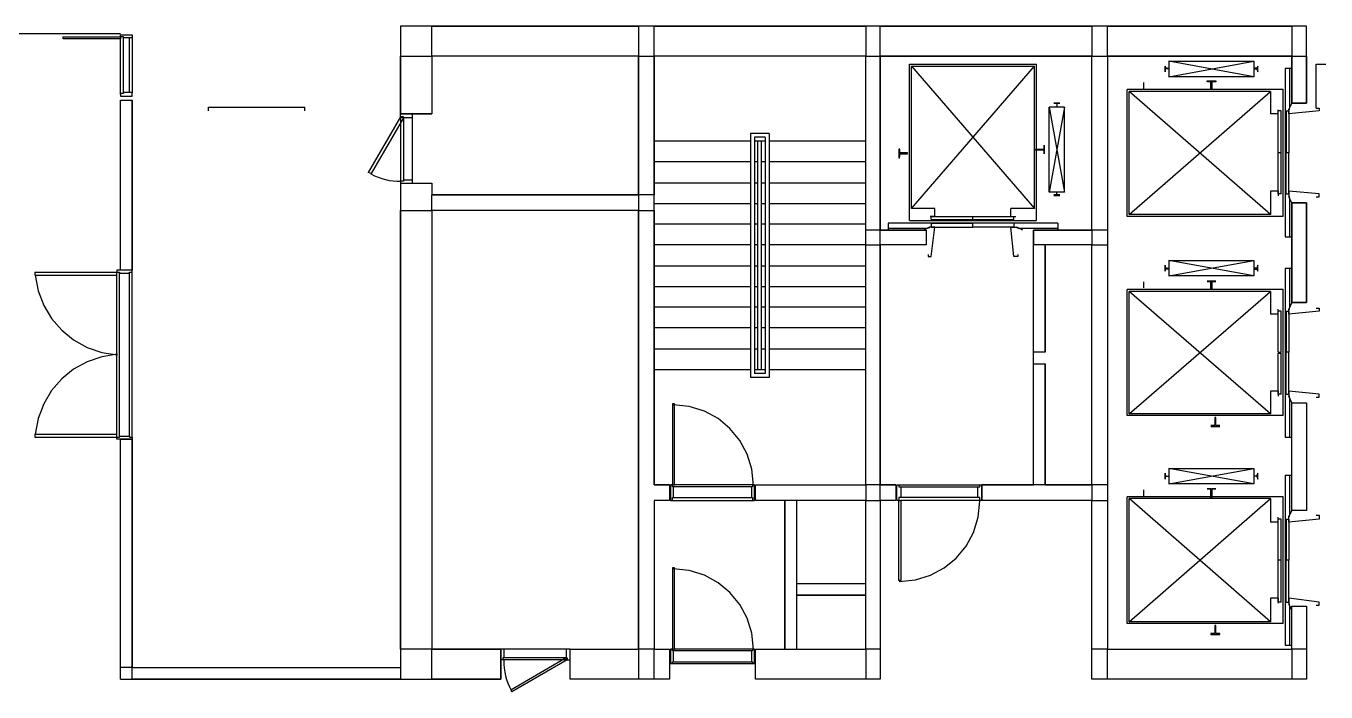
# Model space of a CAD drawing. Header units: millimetres. Extents: x -1062 to 473405, y -148599 to 38948.
# Drawn here: x 148255 to 165175, y -83243 to -74580 of the extents above; entities that cross this region are included whole.
import ezdxf

# ---------------------------------------------------------------- set-up
doc = ezdxf.new("R2010")
doc.units = ezdxf.units.MM
for name, color, linetype in [('CORE_REF', 8, 'Continuous'), ('DOOR', 3, 'Continuous'), ('WALL', 7, 'Continuous')]:
    doc.layers.add(name, color=color, linetype=linetype)

msp = doc.modelspace()

# ---------------------------------------------------------------- linework, layer by layer
at = {"layer": 'CORE_REF'}
for p, q in [((159754.9, -77108), (159754.9, -75075.8)), ((159754.9, -75075.8), (161405, -75075.8)), ((159780.3, -76955.6), (159780.3, -75101.2)), ((159780.3, -75101.2), (161379.6, -75101.2)), ((159780.3, -76955.6), (161379.6, -75101.2)), ((159780.3, -75101.2), (161379.6, -76955.6)), ((161379.6, -76955.6), (161379.6, -75101.2)), ((161405, -77108), (161405, -75075.8)), ((163080.5, -75177.4), (163080.5, -75101.2)), ((163080.5, -75101.2), (163080.5, -75126.6)), ((163131.3, -75037.7), (163131.3, -75240.9)), ((164235.6, -75240.9), (163131.3, -75037.7)), ((163131.3, -75037.7), (164235.6, -75037.7)), ((163131.3, -75240.9), (164235.6, -75037.7)), ((164235.6, -75037.7), (164235.6, -75240.9)), ((164286.4, -75101.2), (164273.7, -75126.6)), ((164286.4, -75177.4), (164286.4, -75101.2)), ((163080.5, -75126.6), (163093.2, -75126.6)), ((163093.2, -75139.3), (163080.5, -75139.3)), ((163080.5, -75139.3), (163080.5, -75177.4)), ((163105.9, -75126.6), (163093.2, -75126.6)), ((163105.9, -75139.3), (163093.2, -75139.3)), ((163105.9, -75126.6), (163131.3, -75126.6)), ((163131.3, -75139.3), (163105.9, -75139.3)), ((163131.3, -75126.6), (163131.3, -75139.3)), ((164235.6, -75240.9), (163131.3, -75240.9)), ((163626.3, -75304.4), (163626.3, -75291.7)), ((163626.3, -75291.7), (163740.6, -75291.7)), ((163740.6, -75291.7), (163740.6, -75304.4)), ((164261, -75126.6), (164235.6, -75126.6)), ((164235.6, -75126.6), (164235.6, -75139.3)), ((164235.6, -75139.3), (164261, -75139.3)), ((164273.7, -75126.6), (164261, -75126.6)), ((164261, -75139.3), (164273.7, -75139.3)), ((164273.7, -75139.3), (164286.4, -75177.4)), ((164641.8, -75126.6), (164641.8, -77323.9)), ((164641.8, -75126.6), (164730.6, -75126.6)), ((164705.3, -75634.7), (164705.3, -75126.6)), ((164616.4, -75406.1), (162585.5, -75406.1)), ((162585.5, -77057.2), (162585.5, -75406.1)), ((164451.4, -75431.5), (162610.9, -75431.5)), ((162610.9, -77031.8), (162610.9, -75431.5)), ((164451.4, -77031.8), (162610.9, -75431.5)), ((162610.9, -77031.8), (164451.4, -75431.5)), ((162801.3, -75317.1), (162801.3, -75393.3)), ((163677.1, -75304.4), (163626.3, -75304.4)), ((163677.1, -75342.5), (163677.1, -75304.4)), ((163677.1, -75406.1), (163677.1, -75342.5)), ((163689.8, -75406.1), (163677.1, -75406.1)), ((163740.6, -75304.4), (163689.8, -75304.4)), ((163689.8, -75304.4), (163689.8, -75342.5)), ((163689.8, -75342.5), (163689.8, -75406.1)), ((164451.4, -75431.5), (164451.4, -75723.6)), ((164616.4, -77057.2), (164616.4, -75406.1)), ((161633.5, -75583.9), (161709.6, -75583.9)), ((161671.6, -75583.9), (161633.5, -75583.9)), ((161671.6, -75583.9), (161671.6, -75609.3)), ((161684.3, -75583.9), (161671.6, -75583.9)), ((161671.6, -75609.3), (161671.6, -75634.7)), ((161709.6, -75583.9), (161684.3, -75583.9)), ((164730.6, -75583.9), (164692.6, -75660.1)), ((161773.1, -75634.7), (161570, -75634.7)), ((161570, -76739.7), (161570, -75634.7)), ((161773.1, -75634.7), (161570, -76739.7)), ((161570, -75634.7), (161773.1, -76739.7)), ((161773.1, -76739.7), (161773.1, -75634.7)), ((164552.9, -75723.6), (164451.4, -75723.6)), ((164552.9, -75723.6), (164552.9, -75672.8)), ((164552.9, -76231.6), (164552.9, -75685.5)), ((164591, -75685.5), (164552.9, -75685.5)), ((164591, -76231.6), (164591, -75685.5)), ((164654.5, -75685.5), (164654.5, -76231.6)), ((164654.5, -75685.5), (164692.6, -75685.5)), ((164692.6, -75723.6), (164692.6, -75660.1)), ((164692.6, -75660.1), (164705.3, -75660.1)), ((164692.6, -75685.5), (164692.6, -76231.6)), ((165086, -75685.5), (164692.6, -75723.6)), ((165048, -75647.4), (165086, -75647.4)), ((165086, -75647.4), (165086, -75685.5)), ((157685.9, -76079.2), (156429.3, -76079.2)), ((157927.1, -75977.6), (157685.9, -75977.6)), ((157685.9, -75977.6), (157685.9, -79152.9)), ((157876.3, -76028.4), (157736.7, -76028.4)), ((157736.7, -76028.4), (157736.7, -79102.1)), ((157876.3, -76079.2), (157736.7, -76079.2)), ((157774.7, -76079.2), (157774.7, -79051.3)), ((157825.5, -76079.2), (157825.5, -79051.3)), ((157876.3, -76079.2), (157863.6, -76079.2)), ((157876.3, -76028.4), (157876.3, -79102.1)), ((157927.1, -75977.6), (157927.1, -79152.9)), ((159183.7, -76079.2), (157927.1, -76079.2)), ((161506.6, -76180.8), (161506.6, -76130)), ((161506.6, -76130), (161506.6, -76244.3)), ((159628, -76180.8), (159615.3, -76180.8)), ((159615.3, -76180.8), (159615.3, -76295.1)), ((159615.3, -76295.1), (159628, -76295.1)), ((159628, -76231.6), (159628, -76180.8)), ((159640.7, -76231.6), (159628, -76231.6)), ((159628, -76282.4), (159628, -76244.3)), ((159628, -76244.3), (159640.7, -76244.3)), ((159691.4, -76231.6), (159640.7, -76231.6)), ((159640.7, -76244.3), (159691.4, -76244.3)), ((159729.5, -76231.6), (159691.4, -76231.6)), ((159691.4, -76244.3), (159729.5, -76244.3)), ((159729.5, -76244.3), (159729.5, -76231.6)), ((161392.3, -76193.5), (161392.3, -76180.8)), ((161392.3, -76180.8), (161430.4, -76180.8)), ((161430.4, -76193.5), (161392.3, -76193.5)), ((161430.4, -76180.8), (161455.8, -76180.8)), ((161455.8, -76193.5), (161430.4, -76193.5)), ((161455.8, -76180.8), (161468.5, -76180.8)), ((161468.5, -76193.5), (161455.8, -76193.5)), ((161468.5, -76180.8), (161493.9, -76180.8)), ((161493.9, -76193.5), (161468.5, -76193.5)), ((161493.9, -76180.8), (161506.6, -76180.8)), ((161506.6, -76193.5), (161493.9, -76193.5)), ((161506.6, -76244.3), (161506.6, -76193.5)), ((164552.9, -76765.1), (164552.9, -76231.6)), ((164591, -76231.6), (164552.9, -76231.6)), ((164591, -76765.1), (164591, -76231.6)), ((164654.5, -76765.1), (164654.5, -76231.6)), ((164692.6, -76231.6), (164654.5, -76231.6)), ((164692.6, -76765.1), (164692.6, -76231.6)), ((157685.9, -76345.9), (156429.3, -76345.9)), ((157774.7, -76345.9), (157736.7, -76345.9)), ((157876.3, -76345.9), (157825.5, -76345.9)), ((159183.7, -76345.9), (157927.1, -76345.9)), ((157685.9, -76625.4), (156429.3, -76625.4)), ((157774.7, -76625.4), (157736.7, -76625.4)), ((157876.3, -76625.4), (157825.5, -76625.4)), ((159183.7, -76625.4), (157927.1, -76625.4)), ((161773.1, -76739.7), (161570, -76739.7)), ((161671.6, -76777.8), (161633.5, -76777.8)), ((161709.6, -76790.5), (161633.5, -76790.5)), ((161671.6, -76765.1), (161671.6, -76739.7)), ((161671.6, -76777.8), (161671.6, -76765.1)), ((161684.3, -76777.8), (161671.6, -76777.8)), ((161709.6, -76777.8), (161684.3, -76777.8)), ((164451.4, -76727), (164451.4, -77031.8)), ((164552.9, -76727), (164451.4, -76727)), ((164552.9, -76727), (164552.9, -76790.5)), ((164591, -76765.1), (164552.9, -76765.1)), ((164654.5, -76765.1), (164692.6, -76765.1)), ((165086, -76765.1), (164692.6, -76727)), ((164692.6, -76727), (164692.6, -76803.2)), ((164692.6, -76803.2), (164705.3, -76803.2)), ((164730.6, -76879.4), (164692.6, -76803.2)), ((164705.3, -77323.9), (164705.3, -76815.9)), ((165048, -76803.2), (165086, -76803.2)), ((165086, -76803.2), (165086, -76765.1)), ((157685.9, -76892.1), (156429.3, -76892.1)), ((157774.7, -76892.1), (157736.7, -76892.1)), ((157876.3, -76892.1), (157825.5, -76892.1)), ((159183.7, -76892.1), (157927.1, -76892.1)), ((160084.9, -76955.6), (159780.3, -76955.6)), ((160084.9, -77057.2), (160084.9, -76955.6)), ((161379.6, -76955.6), (161075, -76955.6)), ((161075, -77057.2), (161075, -76955.6)), ((161684.3, -77146.1), (159475.6, -77146.1)), ((159475.6, -77146.1), (159475.6, -77235)), ((159754.9, -77108), (161405, -77108)), ((160084.9, -77057.2), (160021.4, -77057.2)), ((160034.1, -77057.2), (160580, -77057.2)), ((160034.1, -77095.3), (160034.1, -77057.2)), ((160034.1, -77095.3), (160580, -77095.3)), ((160034.1, -77146.1), (160580, -77146.1)), ((160034.1, -77146.1), (160034.1, -77196.9)), ((160580, -77057.2), (161113.1, -77057.2)), ((160580, -77095.3), (160580, -77057.2)), ((160580, -77095.3), (161113.1, -77095.3)), ((161113.1, -77146.1), (160580, -77146.1)), ((160580, -77196.9), (160580, -77146.1)), ((161075, -77057.2), (161138.5, -77057.2)), ((161113.1, -77095.3), (161113.1, -77057.2)), ((161113.1, -77146.1), (161113.1, -77196.9)), ((161684.3, -77146.1), (161684.3, -77235)), ((164616.4, -77057.2), (162585.5, -77057.2)), ((164451.4, -77031.8), (162610.9, -77031.8)), ((157685.9, -77158.8), (156429.3, -77158.8)), ((157774.7, -77158.8), (157736.7, -77158.8)), ((157876.3, -77158.8), (157825.5, -77158.8)), ((159183.7, -77158.8), (157927.1, -77158.8)), ((159475.6, -77209.6), (159996.1, -77209.6)), ((159932.6, -77235), (160008.8, -77196.9)), ((160084.9, -77196.9), (160008.8, -77196.9)), ((160008.8, -77196.9), (160008.8, -77209.6)), ((160034.1, -77196.9), (160580, -77196.9)), ((160034.1, -77578), (160084.9, -77196.9)), ((161113.1, -77196.9), (160580, -77196.9)), ((161113.1, -77578), (161075, -77196.9)), ((161075, -77196.9), (161151.1, -77196.9)), ((161151.1, -77196.9), (161151.1, -77209.6)), ((161227.3, -77235), (161151.1, -77196.9)), ((161163.8, -77209.6), (161684.3, -77209.6)), ((164641.8, -77323.9), (164730.6, -77323.9)), ((157685.9, -77425.6), (156429.3, -77425.6)), ((157774.7, -77425.6), (157736.7, -77425.6)), ((157876.3, -77425.6), (157825.5, -77425.6)), ((159183.7, -77425.6), (157927.1, -77425.6)), ((159996.1, -77552.6), (159996.1, -77578)), ((159996.1, -77578), (160034.1, -77578)), ((161163.8, -77578), (161113.1, -77578)), ((161163.8, -77552.6), (161163.8, -77578)), ((163131.3, -77628.8), (163131.3, -77832)), ((164235.6, -77832), (163131.3, -77628.8)), ((163131.3, -77628.8), (164235.6, -77628.8)), ((163131.3, -77832), (164235.6, -77628.8)), ((164235.6, -77628.8), (164235.6, -77832)), ((157685.9, -77705), (156429.3, -77705)), ((157774.7, -77705), (157736.7, -77705)), ((157876.3, -77705), (157825.5, -77705)), ((159183.7, -77705), (157927.1, -77705)), ((163080.5, -77768.5), (163080.5, -77692.3)), ((163080.5, -77692.3), (163080.5, -77730.4)), ((163080.5, -77730.4), (163093.2, -77730.4)), ((163093.2, -77743.1), (163080.5, -77743.1)), ((163080.5, -77743.1), (163080.5, -77768.5)), ((163105.9, -77730.4), (163093.2, -77730.4)), ((163105.9, -77743.1), (163093.2, -77743.1)), ((163105.9, -77730.4), (163131.3, -77730.4)), ((163131.3, -77743.1), (163105.9, -77743.1)), ((163131.3, -77730.4), (163131.3, -77743.1)), ((164235.6, -77832), (163131.3, -77832)), ((164261, -77730.4), (164235.6, -77730.4)), ((164235.6, -77730.4), (164235.6, -77743.1)), ((164235.6, -77743.1), (164261, -77743.1)), ((164273.7, -77730.4), (164261, -77730.4)), ((164261, -77743.1), (164273.7, -77743.1)), ((164286.4, -77692.3), (164273.7, -77730.4)), ((164273.7, -77743.1), (164286.4, -77768.5)), ((164286.4, -77768.5), (164286.4, -77692.3)), ((164641.8, -77730.4), (164641.8, -79927.7)), ((164641.8, -77730.4), (164730.6, -77730.4)), ((164705.3, -78238.4), (164705.3, -77730.4)), ((157685.9, -77971.7), (156429.3, -77971.7)), ((157774.7, -77971.7), (157736.7, -77971.7)), ((157876.3, -77971.7), (157825.5, -77971.7)), ((159183.7, -77971.7), (157927.1, -77971.7)), ((162801.3, -77908.2), (162801.3, -77984.4)), ((163626.3, -77895.5), (163740.6, -77895.5)), ((163677.1, -77908.2), (163626.3, -77908.2)), ((163677.1, -77946.3), (163677.1, -77908.2)), ((163677.1, -78009.8), (163677.1, -77946.3)), ((163740.6, -77908.2), (163689.8, -77908.2)), ((163689.8, -77908.2), (163689.8, -77946.3)), ((163689.8, -77946.3), (163689.8, -78009.8)), ((164616.4, -78009.8), (162585.5, -78009.8)), ((162585.5, -79648.3), (162585.5, -78009.8)), ((164451.4, -78035.2), (162610.9, -78035.2)), ((162610.9, -79622.9), (162610.9, -78035.2)), ((164451.4, -79622.9), (162610.9, -78035.2)), ((162610.9, -79622.9), (164451.4, -78035.2)), ((163689.8, -78009.8), (163677.1, -78009.8)), ((164451.4, -78035.2), (164451.4, -78327.3)), ((164616.4, -79648.3), (164616.4, -78009.8)), ((157685.9, -78238.4), (156429.3, -78238.4)), ((157774.7, -78238.4), (157736.7, -78238.4)), ((157876.3, -78238.4), (157825.5, -78238.4)), ((159183.7, -78238.4), (157927.1, -78238.4)), ((164552.9, -78327.3), (164451.4, -78327.3)), ((164552.9, -78327.3), (164552.9, -78263.8)), ((164552.9, -78822.7), (164552.9, -78289.2)), ((164591, -78289.2), (164552.9, -78289.2)), ((164591, -78822.7), (164591, -78289.2)), ((164654.5, -78289.2), (164654.5, -78822.7)), ((164654.5, -78289.2), (164692.6, -78289.2)), ((164730.6, -78174.9), (164692.6, -78263.8)), ((164692.6, -78327.3), (164692.6, -78263.8)), ((164692.6, -78263.8), (164705.3, -78263.8)), ((164692.6, -78289.2), (164692.6, -78822.7)), ((165086, -78289.2), (164692.6, -78327.3)), ((165048, -78251.1), (165086, -78251.1)), ((165086, -78251.1), (165086, -78289.2)), ((157685.9, -78505.2), (156429.3, -78505.2)), ((157774.7, -78505.2), (157736.7, -78505.2)), ((157876.3, -78505.2), (157825.5, -78505.2)), ((159183.7, -78505.2), (157927.1, -78505.2)), ((157685.9, -78784.6), (156429.3, -78784.6)), ((157774.7, -78784.6), (157736.7, -78784.6)), ((157876.3, -78784.6), (157825.5, -78784.6)), ((159183.7, -78784.6), (157927.1, -78784.6)), ((164552.9, -78822.7), (164591, -78822.7)), ((164552.9, -79368.9), (164552.9, -78835.4)), ((164552.9, -78835.4), (164591, -78835.4)), ((164591, -79368.9), (164591, -78835.4)), ((164654.5, -79368.9), (164654.5, -78822.7)), ((164692.6, -78822.7), (164654.5, -78822.7)), ((164692.6, -79368.9), (164692.6, -78822.7)), ((157685.9, -79051.3), (156429.3, -79051.3)), ((157927.1, -79152.9), (157685.9, -79152.9)), ((157774.7, -79051.3), (157736.7, -79051.3)), ((157876.3, -79102.1), (157736.7, -79102.1)), ((157876.3, -79051.3), (157774.7, -79051.3)), ((157876.3, -79051.3), (157863.6, -79051.3)), ((159183.7, -79051.3), (157927.1, -79051.3)), ((164451.4, -79330.8), (164451.4, -79622.9)), ((164552.9, -79330.8), (164451.4, -79330.8)), ((164552.9, -79330.8), (164552.9, -79394.3)), ((165086, -79368.9), (164692.6, -79330.8)), ((164692.6, -79330.8), (164692.6, -79394.3)), ((164591, -79368.9), (164552.9, -79368.9)), ((164654.5, -79368.9), (164692.6, -79368.9)), ((164692.6, -79394.3), (164705.3, -79394.3)), ((164730.6, -79483.2), (164692.6, -79394.3)), ((164705.3, -79927.7), (164705.3, -79419.7)), ((165048, -79407), (165086, -79407)), ((165086, -79407), (165086, -79368.9)), ((164616.4, -79648.3), (162585.5, -79648.3)), ((164451.4, -79622.9), (162610.9, -79622.9)), ((163740.6, -79673.7), (163727.9, -79673.7)), ((163727.9, -79673.7), (163727.9, -79737.2)), ((163740.6, -79737.2), (163740.6, -79673.7)), ((163727.9, -79775.3), (163677.1, -79775.3)), ((163677.1, -79788), (163791.3, -79788)), ((163727.9, -79737.2), (163727.9, -79775.3)), ((163740.6, -79775.3), (163740.6, -79737.2)), ((163791.3, -79775.3), (163740.6, -79775.3)), ((164641.8, -79927.7), (164730.6, -79927.7)), ((163131.3, -80334.2), (163131.3, -80537.4)), ((164235.6, -80537.4), (163131.3, -80334.2)), ((163131.3, -80334.2), (164235.6, -80334.2)), ((163131.3, -80537.4), (164235.6, -80334.2)), ((164235.6, -80334.2), (164235.6, -80537.4)), ((163080.5, -80473.9), (163080.5, -80397.7)), ((163080.5, -80397.7), (163080.5, -80423.1)), ((163080.5, -80423.1), (163093.2, -80435.8)), ((163093.2, -80435.8), (163080.5, -80435.8)), ((163080.5, -80435.8), (163080.5, -80473.9)), ((163093.2, -80435.8), (163105.9, -80435.8)), ((163105.9, -80435.8), (163131.3, -80435.8)), ((164235.6, -80537.4), (163131.3, -80537.4)), ((164261, -80435.8), (164235.6, -80435.8)), ((164273.7, -80435.8), (164261, -80435.8)), ((164286.4, -80397.7), (164273.7, -80423.1)), ((164273.7, -80423.1), (164273.7, -80435.8)), ((164273.7, -80435.8), (164286.4, -80473.9)), ((164286.4, -80473.9), (164286.4, -80397.7)), ((164641.8, -80423.1), (164641.8, -82633.1)), ((164641.8, -80423.1), (164730.6, -80423.1)), ((164705.3, -80943.8), (164705.3, -80423.1)), ((164616.4, -80702.5), (162585.5, -80702.5)), ((162585.5, -82353.7), (162585.5, -80702.5)), ((162801.3, -80613.6), (162801.3, -80689.8)), ((163677.1, -80600.9), (163626.3, -80600.9)), ((163626.3, -80600.9), (163740.6, -80600.9)), ((163677.1, -80613.6), (163677.1, -80600.9)), ((163677.1, -80639), (163677.1, -80613.6)), ((163677.1, -80651.7), (163677.1, -80639)), ((163677.1, -80702.5), (163677.1, -80651.7)), ((163677.1, -80715.2), (163677.1, -80702.5)), ((163740.6, -80600.9), (163689.8, -80600.9)), ((163689.8, -80600.9), (163689.8, -80613.6)), ((163689.8, -80613.6), (163689.8, -80639)), ((163689.8, -80639), (163689.8, -80651.7)), ((163689.8, -80651.7), (163689.8, -80702.5)), ((163689.8, -80702.5), (163689.8, -80715.2)), ((164616.4, -82353.7), (164616.4, -80702.5)), ((164451.4, -80727.9), (162610.9, -80727.9)), ((162610.9, -82328.3), (162610.9, -80727.9)), ((164451.4, -82328.3), (162610.9, -80727.9)), ((162610.9, -82328.3), (164451.4, -80727.9)), ((163689.8, -80715.2), (163677.1, -80715.2)), ((164451.4, -80727.9), (164451.4, -81032.7)), ((164552.9, -81032.7), (164451.4, -81032.7)), ((164552.9, -81032.7), (164552.9, -80969.2)), ((164552.9, -81528.1), (164552.9, -80994.6)), ((164591, -80994.6), (164552.9, -80994.6)), ((164591, -81528.1), (164591, -80994.6)), ((164654.5, -80994.6), (164654.5, -81528.1)), ((164654.5, -80994.6), (164692.6, -80994.6)), ((164730.6, -80880.3), (164692.6, -80956.5)), ((164692.6, -81032.7), (164692.6, -80956.5)), ((164692.6, -80956.5), (164705.3, -80956.5)), ((164692.6, -80994.6), (164692.6, -81528.1)), ((165086, -80994.6), (164692.6, -81032.7)), ((165048, -80943.8), (165086, -80943.8)), ((165086, -80943.8), (165086, -80994.6)), ((164552.9, -82074.2), (164552.9, -81528.1)), ((164591, -81528.1), (164552.9, -81528.1)), ((164591, -82074.2), (164591, -81528.1)), ((164654.5, -82074.2), (164654.5, -81528.1)), ((164692.6, -81528.1), (164654.5, -81528.1)), ((164692.6, -82074.2), (164692.6, -81528.1)), ((164451.4, -82023.4), (164451.4, -82328.3)), ((164552.9, -82023.4), (164451.4, -82023.4)), ((164552.9, -82023.4), (164552.9, -82086.9)), ((165086, -82074.2), (164692.6, -82023.4)), ((164692.6, -82023.4), (164692.6, -82099.6)), ((164591, -82074.2), (164552.9, -82074.2)), ((164654.5, -82074.2), (164692.6, -82074.2)), ((164692.6, -82099.6), (164705.3, -82099.6)), ((164730.6, -82175.8), (164692.6, -82099.6)), ((164705.3, -82633.1), (164705.3, -82125)), ((165048, -82112.3), (165086, -82112.3)), ((165086, -82112.3), (165086, -82074.2)), ((164616.4, -82353.7), (162585.5, -82353.7)), ((164451.4, -82328.3), (162610.9, -82328.3)), ((163740.6, -82379.1), (163727.9, -82379.1)), ((163727.9, -82379.1), (163727.9, -82442.6)), ((163740.6, -82442.6), (163740.6, -82379.1)), ((163727.9, -82480.7), (163677.1, -82480.7)), ((163677.1, -82480.7), (163677.1, -82493.4)), ((163677.1, -82493.4), (163791.3, -82493.4)), ((163727.9, -82442.6), (163727.9, -82468)), ((163727.9, -82468), (163727.9, -82480.7)), ((163740.6, -82468), (163740.6, -82442.6)), ((163740.6, -82480.7), (163740.6, -82468)), ((163791.3, -82480.7), (163740.6, -82480.7)), ((163791.3, -82493.4), (163791.3, -82480.7)), ((164641.8, -82633.1), (164730.6, -82633.1))]:
    msp.add_line(p, q, dxfattribs=at)
at = {"layer": 'DOOR'}
for p, q in [((148737.2, -74720.2), (149486.1, -74720.2)), ((148737.2, -74745.6), (148737.2, -74720.2)), ((149486.1, -74745.6), (148737.2, -74745.6)), ((149486.1, -74720.2), (149486.1, -74694.8)), ((149486.1, -74694.8), (149638.4, -74694.8)), ((149486.1, -74720.2), (149486.1, -74745.6)), ((149524.1, -74720.2), (149486.1, -74720.2)), ((149486.1, -75469.6), (149486.1, -74745.6)), ((149524.1, -74732.9), (149524.1, -74720.2)), ((149524.1, -75444.2), (149524.1, -74732.9)), ((149638.4, -74732.9), (149524.1, -74732.9)), ((149600.3, -75444.2), (149600.3, -74732.9)), ((149638.4, -74694.8), (149638.4, -74732.9)), ((149638.4, -74720.2), (149638.4, -75444.2)), ((149486.1, -75456.9), (149486.1, -75495)), ((149524.1, -75456.9), (149486.1, -75456.9)), ((149638.4, -75444.2), (149524.1, -75444.2)), ((149524.1, -75444.2), (149524.1, -75456.9)), ((149638.4, -75495), (149638.4, -75444.2)), ((149486.1, -75495), (149638.4, -75495)), ((153129, -75761.7), (152710.2, -76485.7)), ((153167.1, -75774.4), (152748.2, -76498.4)), ((153129, -75723.6), (153281.3, -75723.6)), ((153129, -75761.7), (153129, -75723.6)), ((153167.1, -75761.7), (153129, -75761.7)), ((153129, -75761.7), (153167.1, -75774.4)), ((153129, -75761.7), (153129, -76600)), ((153167.1, -75774.4), (153167.1, -75761.7)), ((153281.3, -75774.4), (153167.1, -75774.4)), ((153167.1, -75774.4), (153167.1, -76600)), ((153281.3, -75723.6), (153281.3, -75774.4)), ((153281.3, -75774.4), (153281.3, -76587.3)), ((152748.2, -76498.4), (152710.2, -76485.7)), ((152744.9, -76503.9), (152790, -76527.5)), ((152790, -76527.5), (152836.5, -76547.8)), ((152836.5, -76547.8), (152884.2, -76564.8)), ((152884.2, -76564.8), (152932.9, -76578.5)), ((152932.9, -76578.5), (152982.4, -76588.9)), ((152982.4, -76588.9), (153032.6, -76595.9)), ((153032.6, -76595.9), (153083.2, -76599.5)), ((153083.2, -76599.5), (153134.1, -76599.6)), ((153167.1, -76600), (153129, -76600)), ((153129, -76600), (153129, -76625.4)), ((153129, -76625.4), (153281.3, -76625.4)), ((153281.3, -76587.3), (153167.1, -76587.3)), ((153167.1, -76587.3), (153167.1, -76600)), ((153281.3, -76587.3), (153281.3, -76625.4)), ((148369.1, -77781.2), (149435.3, -77781.2)), ((148369.1, -77781.2), (148369.1, -77819.3)), ((148369.1, -77819.3), (149435.3, -77819.3)), ((148374.2, -77819.9), (148412.5, -78024.9)), ((149638.4, -77755.8), (149435.3, -77755.8)), ((149435.3, -77755.8), (149435.3, -77781.2)), ((149435.3, -77781.2), (149473.4, -77781.2)), ((149435.3, -79927.7), (149435.3, -77781.2)), ((149473.4, -77781.2), (149473.4, -77793.9)), ((149473.4, -77793.9), (149600.3, -77793.9)), ((149473.4, -79915), (149473.4, -77793.9)), ((149600.3, -77793.9), (149600.3, -77781.2)), ((149600.3, -77781.2), (149638.4, -77781.2)), ((149600.3, -79915), (149600.3, -77793.9)), ((149638.4, -77781.2), (149638.4, -77755.8)), ((149638.4, -79927.7), (149638.4, -77781.2)), ((148412.5, -78024.9), (148485.1, -78215)), ((148485.1, -78215), (148588.4, -78387)), ((148588.4, -78387), (148719.1, -78537.5)), ((148719.1, -78537.5), (148873.8, -78663.3)), ((148873.8, -78663.3), (149049.1, -78760.9)), ((149049.1, -78760.9), (149241.4, -78827.2)), ((149241.4, -78827.2), (149447.4, -78858.6)), ((149049.1, -78948), (148873.8, -79045.6)), ((149241.4, -78881.8), (149049.1, -78948)), ((149447.4, -78850.3), (149241.4, -78881.8)), ((148719.1, -79171.4), (148588.4, -79321.9)), ((148873.8, -79045.6), (148719.1, -79171.4)), ((148588.4, -79321.9), (148485.1, -79493.9)), ((148485.1, -79493.9), (148412.5, -79684)), ((156670.4, -79495.9), (156670.4, -80550.1)), ((156695.8, -79495.9), (156670.4, -79495.9)), ((156887.8, -79529.9), (156676.8, -79508.6)), ((156695.8, -80550.1), (156695.8, -79495.9)), ((148412.5, -79684), (148374.2, -79889)), ((157084.4, -79590.9), (156887.8, -79529.9)), ((157262.3, -79687.5), (157084.4, -79590.9)), ((157417.3, -79815.5), (157262.3, -79687.5)), ((157545.1, -79970.6), (157417.3, -79815.5)), ((148369.1, -79889.6), (149435.3, -79889.6)), ((148369.1, -79889.6), (148369.1, -79927.7)), ((148369.1, -79927.7), (149435.3, -79927.7)), ((149435.3, -79927.7), (149473.4, -79927.7)), ((149435.3, -79953.1), (149435.3, -79927.7)), ((149638.4, -79953.1), (149435.3, -79953.1)), ((149473.4, -79927.7), (149473.4, -79915)), ((149473.4, -79915), (149600.3, -79915)), ((149600.3, -79915), (149600.3, -79927.7)), ((149600.3, -79927.7), (149638.4, -79927.7)), ((149638.4, -79927.7), (149638.4, -79953.1)), ((157641.7, -80148.6), (157545.1, -79970.6)), ((157702.7, -80345.2), (157641.7, -80148.6)), ((157724, -80556.4), (157702.7, -80345.2)), ((156670.4, -80550.1), (156645.1, -80550.1)), ((156645.1, -80550.1), (156645.1, -80753.3)), ((156670.4, -80550.1), (156695.8, -80550.1)), ((156670.4, -80575.5), (156670.4, -80550.1)), ((156683.1, -80575.5), (156670.4, -80575.5)), ((156683.1, -80715.2), (156683.1, -80575.5)), ((157698.6, -80575.5), (156683.1, -80575.5)), ((157711.3, -80550.1), (156695.8, -80550.1)), ((157711.3, -80575.5), (157698.6, -80575.5)), ((157698.6, -80575.5), (157698.6, -80715.2)), ((157736.7, -80550.1), (157711.3, -80550.1)), ((157711.3, -80550.1), (157711.3, -80575.5)), ((157736.7, -80753.3), (157736.7, -80550.1)), ((159589.9, -80753.3), (159589.9, -80550.1)), ((159589.9, -80550.1), (159615.3, -80550.1)), ((159615.3, -80550.1), (159615.3, -80575.5)), ((159615.3, -80550.1), (160668.8, -80550.1)), ((159615.3, -80575.5), (159640.7, -80575.5)), ((159640.7, -80575.5), (159640.7, -80715.2)), ((159640.7, -80575.5), (160643.4, -80575.5)), ((160643.4, -80715.2), (160643.4, -80575.5)), ((160643.4, -80575.5), (160668.8, -80575.5)), ((160668.8, -80575.5), (160668.8, -80550.1)), ((160668.8, -80550.1), (160694.2, -80550.1)), ((156645.1, -80753.3), (156670.4, -80753.3)), ((156670.4, -80753.3), (156670.4, -80715.2)), ((156670.4, -80715.2), (156683.1, -80715.2)), ((156670.4, -80753.3), (157711.3, -80753.3)), ((156683.1, -80715.2), (157698.6, -80715.2)), ((157698.6, -80715.2), (157711.3, -80715.2)), ((157711.3, -80715.2), (157711.3, -80753.3)), ((157711.3, -80753.3), (157736.7, -80753.3)), ((159615.3, -80753.3), (159589.9, -80753.3)), ((159640.7, -80715.2), (159615.3, -80715.2)), ((159615.3, -80715.2), (159615.3, -80753.3)), ((159615.3, -81794.8), (159615.3, -80753.3)), ((159615.3, -80753.3), (159640.7, -80753.3)), ((160643.4, -80715.2), (159640.7, -80715.2)), ((159640.7, -80753.3), (159640.7, -81794.8)), ((160668.8, -80753.3), (159640.7, -80753.3)), ((160668.8, -80715.2), (160643.4, -80715.2)), ((160647.5, -80970.8), (160668.8, -80759.6)), ((160668.8, -80753.3), (160668.8, -80715.2)), ((160694.2, -80753.3), (160668.8, -80753.3)), ((160586.5, -81167.5), (160647.5, -80970.8)), ((160490, -81345.5), (160586.5, -81167.5)), ((160362.1, -81500.6), (160490, -81345.5)), ((160207.1, -81628.5), (160362.1, -81500.6)), ((156670.4, -81629.7), (156670.4, -82683.9)), ((156695.8, -81629.7), (156670.4, -81629.7)), ((156887.8, -81663.7), (156676.8, -81642.4)), ((156695.8, -82683.9), (156695.8, -81629.7)), ((157084.4, -81724.7), (156887.8, -81663.7)), ((160029.2, -81725.2), (160207.1, -81628.5)), ((157262.3, -81821.3), (157084.4, -81724.7)), ((157417.3, -81949.3), (157262.3, -81821.3)), ((159640.7, -81794.8), (159615.3, -81794.8)), ((159621.6, -81807.5), (159832.7, -81786.2)), ((159832.7, -81786.2), (160029.2, -81725.2)), ((157545.1, -82104.4), (157417.3, -81949.3)), ((157641.7, -82282.4), (157545.1, -82104.4)), ((157702.7, -82479.1), (157641.7, -82282.4)), ((157724, -82690.2), (157702.7, -82479.1)), ((154436.4, -82823.6), (154436.4, -82683.9)), ((154474.5, -82683.9), (154436.4, -82683.9)), ((155286.9, -82683.9), (154474.5, -82683.9)), ((154474.5, -82683.9), (154474.5, -82798.2)), ((155337.6, -82683.9), (155286.9, -82683.9)), ((155286.9, -82683.9), (155286.9, -82798.2)), ((155337.6, -82823.6), (155337.6, -82683.9)), ((156670.4, -82683.9), (156645.1, -82683.9)), ((156645.1, -82683.9), (156645.1, -82874.4)), ((156670.4, -82683.9), (156695.8, -82683.9)), ((156670.4, -82709.3), (156670.4, -82683.9)), ((156683.1, -82709.3), (156670.4, -82709.3)), ((156683.1, -82849), (156683.1, -82709.3)), ((157698.6, -82709.3), (156683.1, -82709.3)), ((157711.3, -82683.9), (156695.8, -82683.9)), ((157711.3, -82709.3), (157698.6, -82709.3)), ((157698.6, -82709.3), (157698.6, -82849)), ((157736.7, -82683.9), (157711.3, -82683.9)), ((157711.3, -82683.9), (157711.3, -82709.3)), ((157736.7, -82874.4), (157736.7, -82683.9)), ((154461.8, -82823.6), (154436.4, -82823.6)), ((154474.5, -82798.2), (154461.8, -82798.2)), ((154461.8, -82798.2), (154461.8, -82823.6)), ((155286.9, -82798.2), (154461.8, -82798.2)), ((155299.6, -82823.6), (154461.8, -82823.6)), ((154474.9, -82831.2), (154475, -82882.2)), ((154475, -82882.2), (154478.6, -82932.8)), ((155286.9, -82798.2), (154563.4, -83217.4)), ((155299.6, -82823.6), (154576.1, -83242.8)), ((155286.9, -82798.2), (155299.6, -82798.2)), ((155299.6, -82823.6), (155286.9, -82798.2)), ((155299.6, -82798.2), (155299.6, -82823.6)), ((155299.6, -82823.6), (155337.6, -82823.6)), ((156645.1, -82874.4), (156670.4, -82874.4)), ((156670.4, -82874.4), (156670.4, -82849)), ((156670.4, -82849), (156683.1, -82849)), ((156670.4, -82874.4), (157711.3, -82874.4)), ((156683.1, -82849), (157698.6, -82849)), ((157698.6, -82849), (157711.3, -82849)), ((157711.3, -82849), (157711.3, -82874.4)), ((157711.3, -82874.4), (157736.7, -82874.4)), ((154478.6, -82932.8), (154485.6, -82983)), ((154485.6, -82983), (154495.9, -83032.6)), ((154495.9, -83032.6), (154509.7, -83081.3)), ((154509.7, -83081.3), (154526.7, -83129)), ((154526.7, -83129), (154547, -83175.5)), ((154547, -83175.5), (154570.5, -83220.7)), ((154563.4, -83217.4), (154576.1, -83242.8))]:
    msp.add_line(p, q, dxfattribs=at)
at = {"layer": 'WALL'}
for p, q in [((164921, -74580.5), (153129, -74580.5)), ((153129, -74580.5), (153129, -75723.6)), ((164921, -75583.9), (164921, -74580.5)), ((149486.1, -74682.1), (142860.2, -74682.1)), ((153535.2, -74974.2), (153535.2, -75723.6)), ((156226.2, -74974.2), (153535.2, -74974.2)), ((156226.2, -74974.2), (156226.2, -76777.8)), ((156429.3, -80550.1), (156429.3, -74974.2)), ((159183.7, -74974.2), (156429.3, -74974.2)), ((159183.7, -80550.1), (159183.7, -74974.2)), ((159374.1, -74974.2), (162128.5, -74974.2)), ((159374.1, -77235), (159374.1, -74974.2)), ((162128.5, -77235), (162128.5, -74974.2)), ((162331.6, -74974.2), (162331.6, -82683.9)), ((162331.6, -74974.2), (164730.6, -74974.2)), ((164730.6, -74974.2), (164730.6, -75583.9)), ((165048, -75647.4), (165048, -75075.8)), ((165048, -75075.8), (165174.9, -75075.8)), ((149486.1, -77755.8), (149486.1, -75545.8)), ((149638.4, -77755.8), (149638.4, -75545.8)), ((164730.6, -75583.9), (164921, -75583.9)), ((150628.5, -75634.7), (151885.1, -75634.7)), ((150628.5, -75685.5), (150628.5, -75634.7)), ((151885.1, -75685.5), (151885.1, -75634.7)), ((153129, -75723.6), (153535.2, -75723.6)), ((153129, -76625.4), (153129, -83077.6)), ((153129, -76625.4), (153535.2, -76625.4)), ((153535.2, -76625.4), (153535.2, -76777.8)), ((156226.2, -76777.8), (153535.2, -76777.8)), ((153535.2, -76981), (153535.2, -82683.9)), ((156226.2, -76981), (153535.2, -76981)), ((156226.2, -76981), (156226.2, -82683.9)), ((164921, -76879.4), (164730.6, -76879.4)), ((164730.6, -76879.4), (164730.6, -78174.9)), ((164921, -78174.9), (164921, -76879.4)), ((159970.7, -77235), (159374.1, -77235)), ((159970.7, -77235), (159970.7, -77425.6)), ((162128.5, -77235), (161366.9, -77235)), ((161366.9, -77235), (161366.9, -77425.6)), ((159970.7, -77425.6), (159374.1, -77425.6)), ((159374.1, -80550.1), (159374.1, -77425.6)), ((162128.5, -77425.6), (161366.9, -77425.6)), ((161366.9, -80550.1), (161366.9, -77425.6)), ((161519.3, -78822.7), (161519.3, -77425.6)), ((162128.5, -80550.1), (162128.5, -77425.6)), ((149638.4, -77755.8), (149486.1, -77755.8)), ((164730.6, -78174.9), (164921, -78174.9)), ((161519.3, -80550.1), (161519.3, -78975.1)), ((164730.6, -79483.2), (164921, -79483.2)), ((164730.6, -80880.3), (164730.6, -79483.2)), ((164921, -79483.2), (164921, -80880.3)), ((149486.1, -83077.6), (149486.1, -79953.1)), ((149638.4, -79953.1), (149486.1, -79953.1)), ((149638.4, -82925.2), (149638.4, -79953.1)), ((156632.4, -80550.1), (156429.3, -80550.1)), ((156632.4, -80550.1), (156632.4, -80753.3)), ((157749.4, -80550.1), (159183.7, -80550.1)), ((157749.4, -80753.3), (157749.4, -80550.1)), ((159577.2, -80550.1), (159374.1, -80550.1)), ((159577.2, -80550.1), (159577.2, -80753.3)), ((160694.2, -80550.1), (160694.2, -80753.3)), ((162128.5, -80550.1), (160694.2, -80550.1)), ((156632.4, -80753.3), (156429.3, -80753.3)), ((156429.3, -80753.3), (156429.3, -82683.9)), ((159183.7, -80753.3), (157749.4, -80753.3)), ((158130.2, -80753.3), (158130.2, -82683.9)), ((158282.5, -80753.3), (158282.5, -82683.9)), ((159183.7, -82683.9), (159183.7, -80753.3)), ((159577.2, -80753.3), (159374.1, -80753.3)), ((159374.1, -80753.3), (159374.1, -83077.6)), ((162128.5, -80753.3), (160694.2, -80753.3)), ((162128.5, -83077.6), (162128.5, -80753.3)), ((164921, -80880.3), (164730.6, -80880.3)), ((158282.5, -81832.9), (159183.7, -81832.9)), ((158282.5, -81985.3), (159183.7, -81985.3)), ((164730.6, -82683.9), (164730.6, -82125)), ((164730.6, -82125), (164921, -82125)), ((164921, -82125), (164921, -83077.6)), ((154436.4, -82683.9), (153535.2, -82683.9)), ((154436.4, -83077.6), (154436.4, -82683.9)), ((155337.6, -83077.6), (155337.6, -82683.9)), ((155337.6, -82683.9), (156226.2, -82683.9)), ((156429.3, -82683.9), (156632.4, -82683.9)), ((156632.4, -82683.9), (156632.4, -83077.6)), ((157749.4, -82683.9), (159183.7, -82683.9)), ((157749.4, -83077.6), (157749.4, -82683.9)), ((162331.6, -82683.9), (164730.6, -82683.9)), ((149638.4, -82925.2), (153129, -82925.2)), ((149486.1, -83077.6), (153129, -83077.6)), ((153129, -83077.6), (154436.4, -83077.6)), ((156632.4, -83077.6), (155337.6, -83077.6)), ((159374.1, -83077.6), (157749.4, -83077.6)), ((164921, -83077.6), (162128.5, -83077.6))]:
    msp.add_line(p, q, dxfattribs=at)
for points in [[(153535.2, -74974.2), (153535.2, -74580.5), (156226.2, -74580.5), (156226.2, -74974.2), (153535.2, -74974.2)], [(159183.7, -74580.5), (159183.7, -74974.2), (156429.3, -74974.2), (156429.3, -74580.5), (159183.7, -74580.5)], [(162128.5, -74580.5), (162128.5, -74974.2), (159374.1, -74974.2), (159374.1, -74580.5), (162128.5, -74580.5)], [(164730.6, -74974.2), (162331.6, -74974.2), (162331.6, -74580.5), (164730.6, -74580.5), (164730.6, -74974.2)], [(153535.2, -74974.2), (153535.2, -75723.6), (153129, -75723.6), (153129, -74974.2), (153535.2, -74974.2)], [(156226.2, -76777.8), (156226.2, -74974.2), (156429.3, -74974.2), (156429.3, -76777.8), (156226.2, -76777.8)], [(159374.1, -74974.2), (159374.1, -77235), (159183.7, -77235), (159183.7, -74974.2), (159374.1, -74974.2)], [(162331.6, -74974.2), (162331.6, -77235), (162128.5, -77235), (162128.5, -74974.2), (162331.6, -74974.2)], [(164730.6, -75583.9), (164730.6, -74974.2), (164921, -74974.2), (164921, -75583.9), (164730.6, -75583.9)], [(149638.4, -75545.8), (149638.4, -77755.8), (149486.1, -77755.8), (149486.1, -75545.8), (149638.4, -75545.8)], [(156226.2, -76777.8), (156226.2, -76981), (153535.2, -76981), (153535.2, -76777.8), (156226.2, -76777.8)], [(153535.2, -76981), (153535.2, -82683.9), (153129, -82683.9), (153129, -76981), (153535.2, -76981)], [(156226.2, -80550.1), (156226.2, -76981), (156429.3, -76981), (156429.3, -80550.1), (156632.4, -80550.1), (156632.4, -80753.3), (156429.3, -80753.3), (156429.3, -82683.9), (156226.2, -82683.9), (156226.2, -80753.3), (156226.2, -80550.1)], [(164730.6, -76880), (164730.6, -76879.4), (164921, -76879.4), (164921, -78174.9), (164920, -78174.9), (164920, -78175), (164730, -78175), (164730, -76880), (164730.6, -76880)], [(159970.7, -77235), (159970.7, -77425.6), (159374.1, -77425.6), (159374.1, -77235), (159970.7, -77235)], [(161366.9, -77235), (162128.5, -77235), (162128.5, -77425.6), (161519.3, -77425.6), (161519.3, -78822.7), (161366.9, -78822.7), (161366.9, -77425.6), (161366.9, -77235)], [(159374.1, -77425.6), (159374.1, -80550.1), (159183.7, -80550.1), (159183.7, -77425.6), (159374.1, -77425.6)], [(162331.6, -77425.6), (162331.6, -80550.1), (162128.5, -80550.1), (162128.5, -77425.6), (162331.6, -77425.6)], [(161366.9, -80550.1), (161366.9, -78975.1), (161519.3, -78975.1), (161519.3, -80550.1), (162128.5, -80550.1), (162128.5, -80753.3), (160694.2, -80753.3), (160694.2, -80550.1), (161366.9, -80550.1)], [(164730, -80880), (164730, -79485), (164730.6, -79485), (164730.6, -79483.2), (164921, -79483.2), (164921, -80880.3), (164730.6, -80880.3), (164730.6, -80880), (164730, -80880)], [(149638.4, -79953.1), (149638.4, -82925.2), (149486.1, -82925.2), (149486.1, -79953.1), (149638.4, -79953.1)], [(158130, -82683.9), (158130, -80755), (158130.2, -80755), (158130.2, -80753.3), (157749.4, -80753.3), (157749.4, -80550.1), (159183.7, -80550.1), (159183.7, -80753.3), (159374.1, -80753.3), (159374.1, -82683.9), (159183.7, -82683.9), (159183.7, -83077.6), (157749.4, -83077.6), (157749.4, -82683.9), (158130, -82683.9)], [(159374.1, -80550.1), (159577.2, -80550.1), (159577.2, -80753.3), (159374.1, -80753.3), (159374.1, -80550.1)], [(158282.5, -80753.3), (158282.5, -81832.9), (159183.7, -81832.9), (159183.7, -80753.3), (158282.5, -80753.3)], [(162331.6, -80753.3), (162331.6, -82683.9), (162128.5, -82683.9), (162128.5, -80753.3), (162331.6, -80753.3)], [(159183.7, -81985.3), (158282.5, -81985.3), (158282.5, -82683.9), (159183.7, -82683.9), (159183.7, -81985.3)], [(164921, -82125), (164921, -82683.9), (164730.6, -82683.9), (164730.6, -82125), (164921, -82125)], [(154436.4, -82683.9), (154436.4, -83077.6), (153535.2, -83077.6), (153535.2, -82683.9), (154436.4, -82683.9)], [(156226.2, -82683.9), (156226.2, -83077.6), (155337.6, -83077.6), (155337.6, -82683.9), (156226.2, -82683.9)], [(156632.4, -82683.9), (156632.4, -83077.6), (156429.3, -83077.6), (156429.3, -82683.9), (156632.4, -82683.9)], [(164730.6, -82683.9), (164730.6, -83077.6), (162331.6, -83077.6), (162331.6, -82683.9), (164730.6, -82683.9)], [(153129, -82925.2), (153129, -83077.6), (149638.4, -83077.6), (149638.4, -82925.2), (153129, -82925.2)]]:
    msp.add_lwpolyline(points, close=True, dxfattribs=at)

doc.saveas('drawing.dxf')
